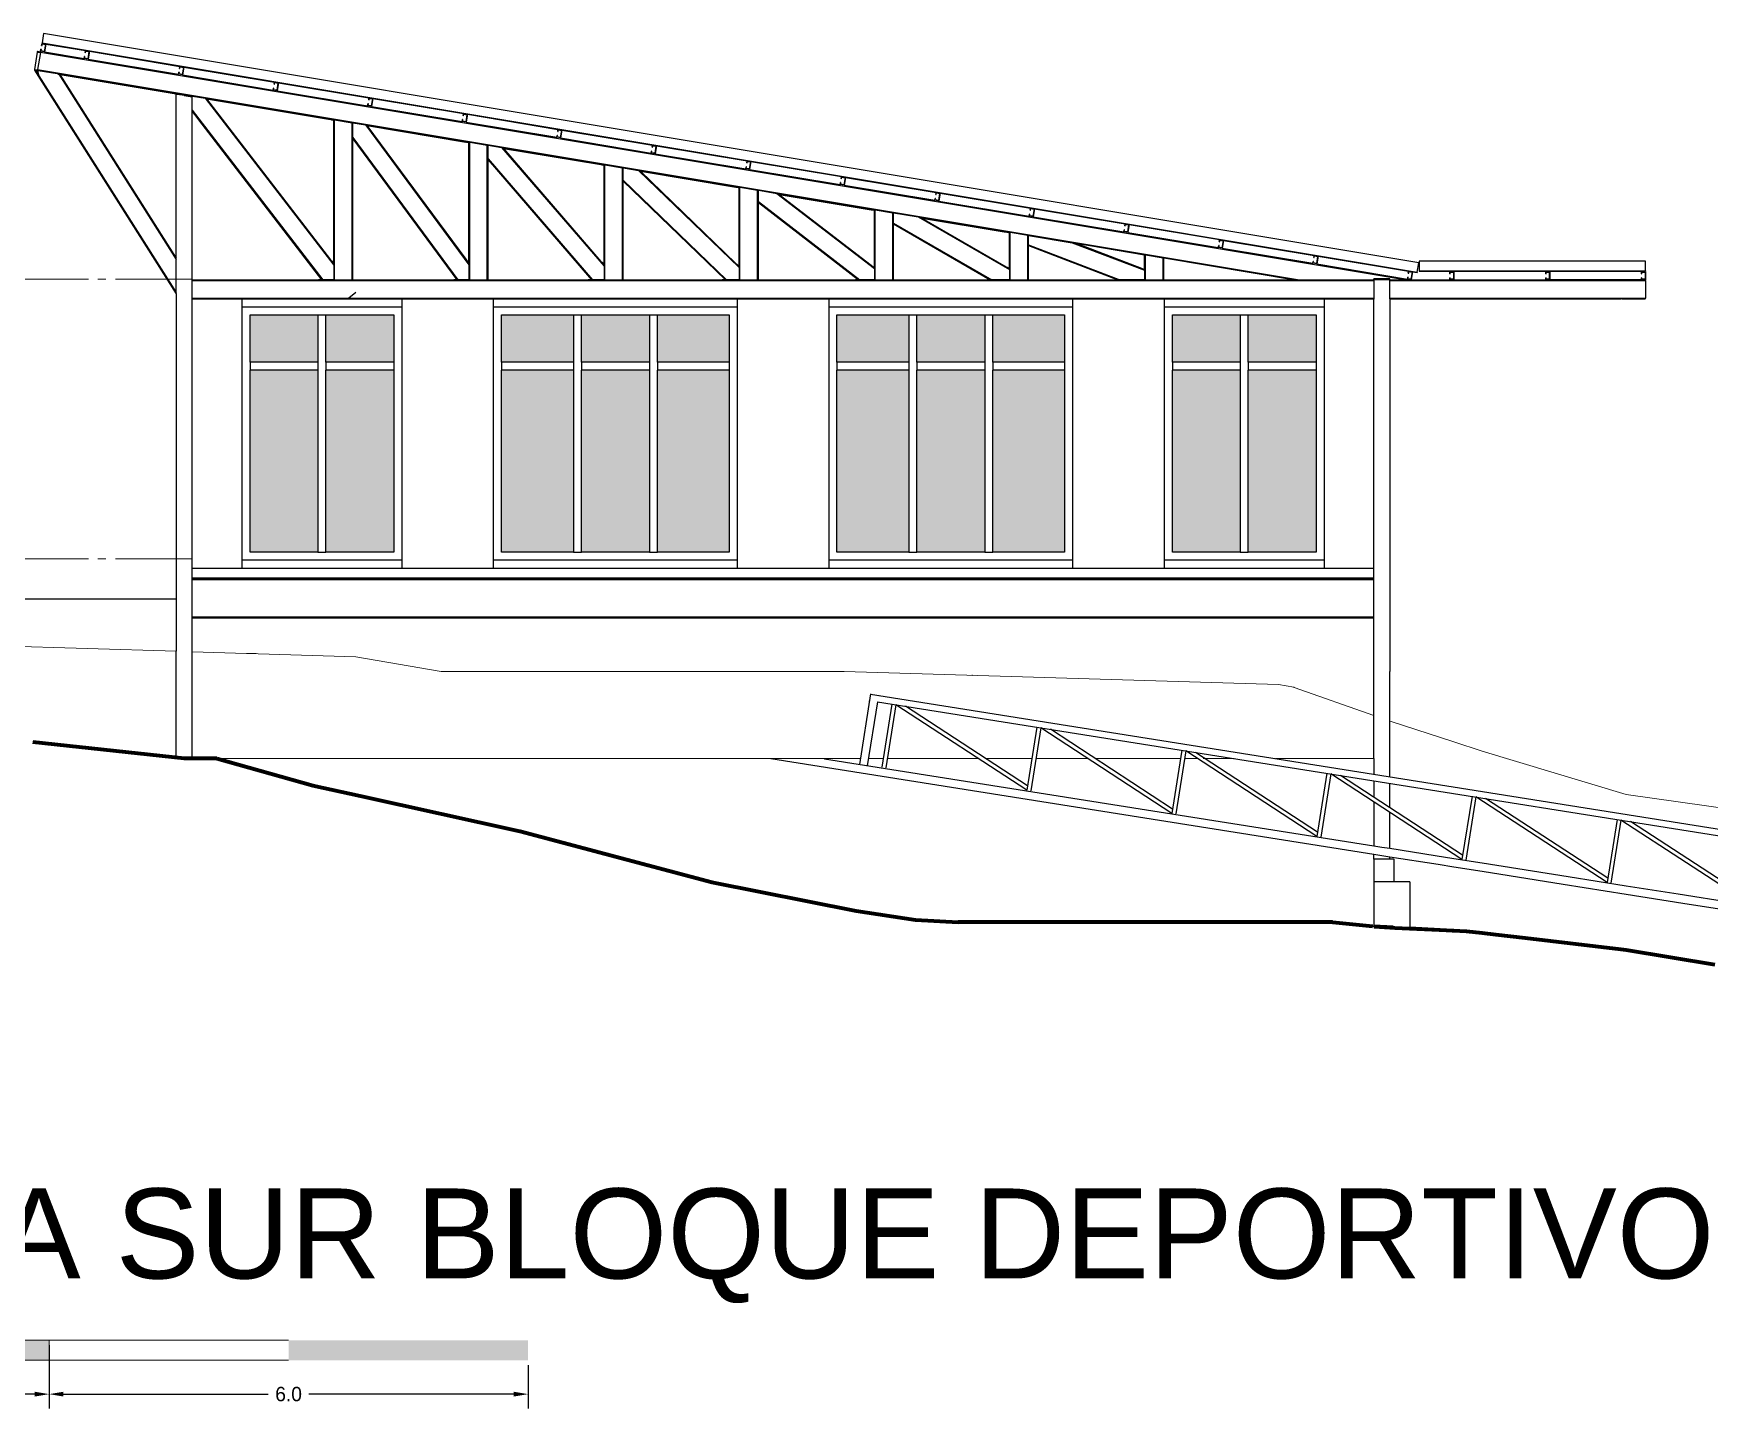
# Model space of a CAD drawing. Header units: metres. Extents: x -57 to 501, y 45 to 307.
# Drawn here: x -40.31 to -19.32, y 67.84 to 85.06 of the extents above; entities that cross this region are included whole.
import ezdxf

# ---------------------------------------------------------------- set-up
doc = ezdxf.new("R2010")
doc.units = ezdxf.units.M
doc.linetypes.add('ACAD_ISO04W100', pattern=[30, 24, -3, 0, -3])
doc.layers.add('Acotación', color=250, linetype='Continuous', lineweight=9)
doc.layers.add('Lámina', color=7, linetype='Continuous', lineweight=30)
doc.layers.add('atras', color=7, linetype='Continuous')
doc.styles.add('Anotativo', font='arial.ttf')
doc.dimstyles.get("Standard").update_dxf_attribs({"dimtxt": 0.18, "dimasz": 0.18, "dimexe": 0.18, "dimexo": 0.0625, "dimgap": 0.09, "dimtad": 0, "dimtih": 1, "dimtoh": 1, "dimdec": 1, "dimzin": 0, "dimdsep": 46, "dimtxsty": 'Standard', "dimcen": 0.09, "dimadec": 0, "dimazin": 0, "dimtfac": 1, "dimtdec": 1, "dimtofl": 0, "dimtmove": 0, "dimatfit": 3, "dimfxl": 1, "dimtolj": 1, "dimtzin": 0, "dimarcsym": 0})

# ---------------------------------------------------------------- blocks, each defined once
blk = doc.blocks.new('*D86')
at = {"layer": 'Acotación', "color": 0, "lineweight": -2, "transparency": 16777216}
for p, q in [((-43.111, 68.628), (-43.111, 67.836)), ((-40.111, 68.628), (-40.111, 67.836)), ((-42.931, 68.016), (-41.866, 68.016)), ((-40.291, 68.016), (-41.356, 68.016))]:
    blk.add_line(p, q, dxfattribs=at)
at = {"layer": 'Acotación', "color": 0, "transparency": 16777216}
for points in [[(-42.931, 68.046), (-42.931, 67.986), (-43.111, 68.016)], [(-40.291, 68.046), (-40.291, 67.986), (-40.111, 68.016)]]:
    blk.add_solid(points, dxfattribs=at)
at = {"layer": 'Defpoints', "color": 0, "transparency": 16777216}
for p in [(-43.111, 68.69), (-40.111, 68.69), (-40.111, 68.016)]:
    blk.add_point(p, dxfattribs=at)
at = {"layer": 'Acotación', "color": 0, "transparency": 16777216, "insert": (-41.611, 68.016), "char_height": 0.18, "attachment_point": 5}
blk.add_mtext('\\A1;3.0', dxfattribs=at)
blk = doc.blocks.new('*D87')
at = {"layer": 'Acotación', "color": 0, "lineweight": -2, "transparency": 16777216}
for p, q in [((-40.111, 68.378), (-40.111, 67.836)), ((-34.111, 68.378), (-34.111, 67.836)), ((-39.931, 68.016), (-37.366, 68.016)), ((-34.291, 68.016), (-36.856, 68.016))]:
    blk.add_line(p, q, dxfattribs=at)
at = {"layer": 'Acotación', "color": 0, "transparency": 16777216}
for points in [[(-39.931, 68.046), (-39.931, 67.986), (-40.111, 68.016)], [(-34.291, 68.046), (-34.291, 67.986), (-34.111, 68.016)]]:
    blk.add_solid(points, dxfattribs=at)
at = {"layer": 'Defpoints', "color": 0, "transparency": 16777216}
for p in [(-40.111, 68.44), (-34.111, 68.44), (-34.111, 68.016)]:
    blk.add_point(p, dxfattribs=at)
at = {"layer": 'Acotación', "color": 0, "transparency": 16777216, "insert": (-37.111, 68.016), "char_height": 0.18, "attachment_point": 5}
blk.add_mtext('\\A1;6.0', dxfattribs=at)

msp = doc.modelspace()

# ---------------------------------------------------------------- hatches: boundary and pattern name
at = {"true_color": 0x939598}
h = msp.add_hatch(color=252, dxfattribs=at)
h.dxf.hatch_style = 1
h.set_gradient(color1=(147, 149, 152), name='HEMISPHERICAL')
h.paths.add_polyline_path([(-36.743, 81.533), (-37.593, 81.533), (-37.593, 80.939), (-36.743, 80.939)])
h.paths.add_polyline_path([(-35.793, 81.533), (-36.643, 81.533), (-36.643, 80.939), (-35.793, 80.939)])
h.paths.add_polyline_path([(-36.743, 80.839), (-37.593, 80.839), (-37.593, 78.559), (-36.743, 78.559)])
h.paths.add_polyline_path([(-35.793, 80.839), (-36.643, 80.839), (-36.643, 78.559), (-35.793, 78.559)])
h.paths.add_polyline_path([(-33.543, 81.533), (-34.443, 81.533), (-34.443, 80.939), (-33.543, 80.939)])
h.paths.add_polyline_path([(-32.593, 81.533), (-33.443, 81.533), (-33.443, 80.939), (-32.593, 80.939)])
h.paths.add_polyline_path([(-31.593, 81.533), (-32.493, 81.533), (-32.493, 80.939), (-31.593, 80.939)])
h.paths.add_polyline_path([(-33.543, 80.839), (-34.443, 80.839), (-34.443, 78.559), (-33.543, 78.559)])
h.paths.add_polyline_path([(-32.593, 80.839), (-33.443, 80.839), (-33.443, 78.559), (-32.593, 78.559)])
h.paths.add_polyline_path([(-31.593, 80.839), (-32.493, 80.839), (-32.493, 78.559), (-31.593, 78.559)])
h.paths.add_polyline_path([(-29.343, 81.533), (-30.243, 81.533), (-30.243, 80.939), (-29.343, 80.939)])
h.paths.add_polyline_path([(-28.393, 81.533), (-29.243, 81.533), (-29.243, 80.939), (-28.393, 80.939)])
h.paths.add_polyline_path([(-27.393, 81.533), (-28.293, 81.533), (-28.293, 80.939), (-27.393, 80.939)])
h.paths.add_polyline_path([(-29.343, 80.839), (-30.243, 80.839), (-30.243, 78.559), (-29.343, 78.559)])
h.paths.add_polyline_path([(-28.393, 80.839), (-29.243, 80.839), (-29.243, 78.559), (-28.393, 78.559)])
h.paths.add_polyline_path([(-27.393, 80.839), (-28.293, 80.839), (-28.293, 78.559), (-27.393, 78.559)])
h.paths.add_polyline_path([(-25.193, 81.533), (-26.043, 81.533), (-26.043, 80.939), (-25.193, 80.939)])
h.paths.add_polyline_path([(-24.243, 81.533), (-25.093, 81.533), (-25.093, 80.939), (-24.243, 80.939)])
h.paths.add_polyline_path([(-24.243, 80.839), (-25.093, 80.839), (-25.093, 78.559), (-24.243, 78.559)])
h.paths.add_polyline_path([(-25.193, 80.839), (-26.043, 80.839), (-26.043, 78.559), (-25.193, 78.559)])
at = {"layer": 'Acotación'}
h = msp.add_hatch(color=256, dxfattribs=at)
h.dxf.hatch_style = 1
h.paths.add_polyline_path([(-40.111, 68.69), (-43.111, 68.69), (-43.111, 68.44), (-40.111, 68.44)])
h.paths.add_polyline_path([(-34.111, 68.69), (-37.111, 68.69), (-37.111, 68.44), (-34.111, 68.44)])

# ---------------------------------------------------------------- linework, layer by layer
at = {"color": 251, "true_color": 0x636466}
for p, q in [((-40.179, 85.057), (-40.199, 84.938)), ((-40.179, 85.057), (-40.199, 84.938)), ((-40.179, 85.057), (-40.199, 84.938)), ((-40.179, 85.057), (-40.199, 84.938)), ((-22.957, 82.186), (-40.179, 85.057)), ((-40.258, 84.824), (-40.294, 84.607)), ((-40.256, 84.834), (-40.258, 84.824)), ((-40.258, 84.824), (-40.219, 84.818)), ((-40.256, 84.834), (-40.217, 84.827)), ((-40.219, 84.818), (-40.254, 84.607)), ((-40.218, 84.824), (-40.219, 84.818)), ((-40.217, 84.827), (-40.218, 84.824)), ((-40.218, 84.824), (-23.111, 81.973)), ((-40.216, 84.834), (-40.217, 84.827)), ((-40.216, 84.834), (-40.212, 84.859)), ((-40.167, 84.826), (-40.216, 84.834)), ((-40.207, 84.858), (-40.212, 84.859)), ((-40.21, 84.838), (-40.207, 84.858)), ((-40.171, 84.831), (-40.21, 84.838)), ((-40.204, 84.908), (-40.199, 84.933)), ((-40.204, 84.908), (-40.199, 84.907)), ((-40.199, 84.938), (-40.199, 84.933)), ((-40.199, 84.938), (-22.977, 82.068)), ((-40.199, 84.933), (-40.15, 84.924)), ((-40.199, 84.907), (-40.195, 84.927)), ((-40.195, 84.927), (-40.156, 84.92)), ((-40.156, 84.92), (-40.171, 84.831)), ((-40.15, 84.924), (-40.167, 84.826)), ((-40.167, 84.826), (-39.672, 84.743)), ((-40.15, 84.924), (-39.655, 84.842)), ((-39.659, 84.817), (-39.655, 84.842)), ((-39.659, 84.817), (-39.654, 84.816)), ((-39.655, 84.842), (-39.606, 84.834)), ((-39.654, 84.816), (-39.651, 84.836)), ((-39.651, 84.836), (-39.612, 84.83)), ((-39.612, 84.83), (-39.626, 84.741)), ((-39.606, 84.834), (-39.622, 84.735)), ((-39.606, 84.834), (-38.472, 84.645)), ((-40.294, 84.607), (-40.295, 84.597)), ((-40.295, 84.597), (-40.254, 84.59)), ((-40.295, 84.597), (-40.232, 84.497)), ((-40.282, 84.595), (-40.295, 84.597)), ((-40.295, 84.597), (-40.295, 84.597)), ((-40.295, 84.597), (-40.295, 84.597)), ((-40.295, 84.597), (-40.295, 84.597)), ((-40.295, 84.597), (-40.295, 84.597)), ((-40.295, 84.597), (-40.295, 84.597)), ((-40.295, 84.597), (-40.295, 84.597)), ((-40.294, 84.607), (-40.255, 84.6)), ((-40.254, 84.59), (-40.282, 84.595)), ((-40.282, 84.595), (-40.239, 84.526)), ((-40.254, 84.607), (-40.255, 84.6)), ((-40.255, 84.6), (-40.255, 84.597)), ((-40.255, 84.597), (-40.245, 84.595)), ((-40.255, 84.597), (-40.254, 84.59)), ((-40.254, 84.607), (-24.451, 81.973)), ((-40.254, 84.59), (-40.254, 84.59)), ((-40.254, 84.59), (-40.239, 84.526)), ((-40.245, 84.595), (-40.009, 84.556)), ((-39.672, 84.743), (-39.668, 84.768)), ((-39.622, 84.735), (-39.672, 84.743)), ((-39.663, 84.767), (-39.668, 84.768)), ((-39.666, 84.747), (-39.663, 84.767)), ((-39.626, 84.741), (-39.666, 84.747)), ((-39.622, 84.735), (-38.488, 84.546)), ((-38.476, 84.62), (-38.472, 84.645)), ((-38.476, 84.62), (-38.471, 84.619)), ((-38.472, 84.645), (-38.422, 84.636)), ((-38.471, 84.619), (-38.467, 84.639)), ((-38.467, 84.639), (-38.428, 84.632)), ((-38.428, 84.632), (-38.443, 84.543)), ((-38.422, 84.636), (-38.439, 84.538)), ((-38.422, 84.636), (-37.288, 84.447)), ((-40.239, 84.526), (-38.518, 81.814)), ((-40.239, 84.526), (-40.232, 84.497)), ((-40.232, 84.497), (-38.518, 81.796)), ((-40.009, 84.556), (-39.999, 84.554)), ((-39.999, 84.554), (-38.516, 84.307)), ((-39.999, 84.554), (-39.997, 84.548)), ((-39.997, 84.548), (-38.517, 84.301)), ((-39.997, 84.548), (-39.997, 84.547)), ((-39.99, 84.546), (-39.997, 84.547)), ((-39.977, 84.544), (-39.99, 84.546)), ((-39.99, 84.546), (-38.518, 82.226)), ((-39.977, 84.544), (-38.518, 82.244)), ((-38.488, 84.546), (-38.484, 84.571)), ((-38.439, 84.538), (-38.488, 84.546)), ((-38.479, 84.57), (-38.484, 84.571)), ((-38.482, 84.55), (-38.479, 84.57)), ((-38.443, 84.543), (-38.482, 84.55)), ((-38.439, 84.538), (-37.304, 84.349)), ((-37.292, 84.423), (-37.288, 84.447)), ((-37.292, 84.423), (-37.287, 84.422)), ((-37.288, 84.447), (-37.239, 84.439)), ((-37.287, 84.422), (-37.284, 84.442)), ((-37.284, 84.442), (-37.244, 84.435)), ((-37.244, 84.435), (-37.259, 84.346)), ((-37.239, 84.439), (-37.255, 84.34)), ((-37.239, 84.439), (-36.104, 84.25)), ((-38.518, 84.297), (-38.517, 84.301)), ((-38.518, 84.297), (-38.518, 84.297)), ((-38.518, 82.244), (-38.518, 84.297)), ((-38.518, 84.297), (-38.478, 84.291)), ((-38.517, 84.301), (-38.516, 84.307)), ((-38.316, 84.274), (-38.516, 84.307)), ((-38.468, 84.289), (-38.478, 84.291)), ((-38.478, 84.291), (-38.478, 84.291)), ((-38.418, 84.281), (-38.468, 84.289)), ((-38.418, 84.281), (-38.318, 84.264)), ((-38.318, 84.264), (-38.316, 84.274)), ((-38.318, 84.095), (-38.318, 84.264)), ((-38.316, 84.274), (-38.157, 84.247)), ((-38.157, 84.247), (-36.545, 82.154)), ((-38.157, 84.247), (-38.142, 84.245)), ((-38.142, 84.245), (-36.545, 83.979)), ((-38.142, 84.245), (-38.137, 84.237)), ((-38.137, 84.237), (-36.585, 83.979)), ((-38.137, 84.237), (-36.585, 82.222)), ((-37.304, 84.349), (-37.3, 84.373)), ((-37.255, 84.34), (-37.304, 84.349)), ((-37.295, 84.373), (-37.3, 84.373)), ((-37.299, 84.353), (-37.295, 84.373)), ((-37.259, 84.346), (-37.299, 84.353)), ((-37.255, 84.34), (-36.121, 84.151)), ((-36.121, 84.151), (-36.117, 84.176)), ((-36.112, 84.175), (-36.117, 84.176)), ((-36.115, 84.155), (-36.112, 84.175)), ((-36.108, 84.225), (-36.104, 84.25)), ((-36.108, 84.225), (-36.103, 84.225)), ((-36.104, 84.25), (-36.055, 84.242)), ((-36.103, 84.225), (-36.1, 84.244)), ((-36.1, 84.244), (-36.061, 84.238)), ((-36.061, 84.238), (-36.075, 84.149)), ((-36.055, 84.242), (-36.071, 84.143)), ((-36.055, 84.242), (-34.921, 84.053)), ((-38.318, 84.079), (-38.318, 84.095)), ((-38.318, 84.095), (-36.684, 81.973)), ((-38.318, 81.973), (-38.318, 84.079)), ((-38.318, 84.079), (-38.248, 83.988)), ((-38.248, 83.988), (-38.238, 83.975)), ((-38.238, 83.975), (-36.697, 81.973)), ((-36.575, 83.977), (-36.585, 83.979)), ((-36.575, 83.977), (-36.545, 83.972)), ((-36.535, 83.977), (-36.545, 83.979)), ((-36.545, 83.972), (-36.545, 83.979)), ((-36.545, 82.17), (-36.545, 83.972)), ((-36.535, 81.973), (-36.535, 83.977)), ((-36.535, 83.977), (-36.315, 83.94)), ((-36.071, 84.143), (-36.121, 84.151)), ((-36.075, 84.149), (-36.115, 84.155)), ((-36.071, 84.143), (-34.937, 83.954)), ((-34.937, 83.954), (-34.933, 83.979)), ((-34.928, 83.978), (-34.933, 83.979)), ((-34.931, 83.958), (-34.928, 83.978)), ((-34.892, 83.952), (-34.931, 83.958)), ((-34.925, 84.028), (-34.921, 84.053)), ((-34.925, 84.028), (-34.92, 84.027)), ((-34.921, 84.053), (-34.871, 84.045)), ((-34.92, 84.027), (-34.916, 84.047)), ((-34.916, 84.047), (-34.877, 84.04)), ((-34.877, 84.04), (-34.892, 83.952)), ((-34.871, 84.045), (-34.888, 83.946)), ((-34.871, 84.045), (-33.737, 83.855)), ((-36.315, 81.973), (-36.315, 83.94)), ((-36.305, 83.939), (-36.315, 83.94)), ((-36.305, 83.753), (-36.313, 83.748)), ((-36.313, 83.748), (-36.305, 83.737)), ((-36.305, 83.753), (-36.305, 83.939)), ((-36.305, 83.939), (-36.149, 83.913)), ((-36.305, 83.753), (-34.99, 81.973)), ((-36.305, 83.737), (-36.305, 83.753)), ((-36.149, 83.913), (-34.853, 82.159)), ((-36.149, 83.913), (-36.135, 83.91)), ((-36.135, 83.91), (-34.853, 83.697)), ((-36.135, 83.91), (-36.129, 83.903)), ((-36.129, 83.903), (-34.893, 83.697)), ((-36.129, 83.903), (-34.893, 82.229)), ((-34.888, 83.946), (-34.937, 83.954)), ((-34.888, 83.946), (-33.753, 83.757)), ((-33.753, 83.757), (-33.749, 83.781)), ((-33.704, 83.749), (-33.753, 83.757)), ((-33.744, 83.781), (-33.749, 83.781)), ((-33.748, 83.761), (-33.744, 83.781)), ((-33.708, 83.754), (-33.748, 83.761)), ((-33.741, 83.831), (-33.737, 83.855)), ((-33.741, 83.831), (-33.736, 83.83)), ((-33.737, 83.855), (-33.688, 83.847)), ((-33.736, 83.83), (-33.733, 83.85)), ((-33.733, 83.85), (-33.693, 83.843)), ((-33.693, 83.843), (-33.708, 83.754)), ((-33.688, 83.847), (-33.704, 83.749)), ((-33.704, 83.749), (-32.57, 83.56)), ((-33.688, 83.847), (-32.553, 83.658)), ((-36.305, 83.737), (-35.002, 81.973)), ((-36.305, 83.699), (-36.305, 83.737)), ((-36.305, 83.683), (-36.305, 83.699)), ((-36.305, 81.973), (-36.305, 83.683)), ((-34.883, 83.695), (-34.893, 83.697)), ((-34.883, 83.695), (-34.853, 83.69)), ((-34.843, 83.695), (-34.853, 83.697)), ((-34.853, 83.69), (-34.853, 83.697)), ((-34.853, 82.175), (-34.853, 83.69)), ((-34.843, 81.973), (-34.843, 83.695)), ((-34.843, 83.695), (-34.622, 83.658)), ((-34.622, 81.973), (-34.622, 83.658)), ((-34.613, 83.657), (-34.622, 83.658)), ((-34.613, 83.488), (-34.613, 83.657)), ((-34.613, 83.657), (-34.443, 83.628)), ((-34.443, 83.628), (-33.16, 82.142)), ((-34.443, 83.628), (-34.428, 83.626)), ((-34.428, 83.626), (-33.16, 83.415)), ((-34.428, 83.626), (-34.421, 83.618)), ((-34.421, 83.618), (-33.2, 83.415)), ((-34.421, 83.618), (-33.2, 82.203)), ((-32.57, 83.56), (-32.565, 83.584)), ((-32.52, 83.551), (-32.57, 83.56)), ((-32.561, 83.583), (-32.565, 83.584)), ((-32.564, 83.564), (-32.561, 83.583)), ((-32.524, 83.557), (-32.564, 83.564)), ((-32.557, 83.634), (-32.553, 83.658)), ((-32.557, 83.634), (-32.552, 83.633)), ((-32.553, 83.658), (-32.504, 83.65)), ((-32.552, 83.633), (-32.549, 83.652)), ((-32.549, 83.652), (-32.51, 83.646)), ((-32.51, 83.646), (-32.524, 83.557)), ((-32.504, 83.65), (-32.52, 83.551)), ((-32.52, 83.551), (-31.386, 83.362)), ((-32.504, 83.65), (-31.369, 83.461)), ((-34.613, 83.473), (-34.613, 83.488)), ((-34.613, 83.488), (-33.306, 81.973)), ((-34.613, 83.473), (-33.319, 81.973)), ((-34.613, 83.442), (-34.613, 83.473)), ((-34.613, 83.427), (-34.613, 83.442)), ((-34.613, 81.973), (-34.613, 83.427)), ((-33.2, 83.415), (-33.19, 83.413)), ((-33.19, 83.413), (-33.16, 83.408)), ((-33.16, 83.415), (-33.15, 83.413)), ((-33.16, 83.408), (-33.16, 83.415)), ((-33.16, 82.157), (-33.16, 83.408)), ((-33.15, 81.973), (-33.15, 83.413)), ((-33.15, 83.413), (-32.93, 83.376)), ((-32.93, 81.973), (-32.93, 83.376)), ((-32.93, 83.376), (-32.92, 83.375)), ((-32.92, 83.222), (-32.92, 83.375)), ((-32.92, 83.375), (-32.728, 83.343)), ((-32.728, 83.343), (-31.468, 82.126)), ((-32.728, 83.343), (-32.711, 83.34)), ((-32.711, 83.34), (-31.468, 83.133)), ((-32.711, 83.34), (-32.703, 83.332)), ((-32.703, 83.332), (-31.508, 83.133)), ((-32.703, 83.332), (-31.508, 82.178)), ((-31.386, 83.362), (-31.382, 83.387)), ((-31.337, 83.354), (-31.386, 83.362)), ((-31.377, 83.386), (-31.382, 83.387)), ((-31.38, 83.366), (-31.377, 83.386)), ((-31.341, 83.36), (-31.38, 83.366)), ((-31.374, 83.436), (-31.369, 83.461)), ((-31.374, 83.436), (-31.369, 83.435)), ((-31.369, 83.461), (-31.32, 83.453)), ((-31.369, 83.435), (-31.365, 83.455)), ((-31.365, 83.455), (-31.326, 83.449)), ((-31.326, 83.449), (-31.341, 83.36)), ((-31.32, 83.453), (-31.337, 83.354)), ((-31.337, 83.354), (-30.202, 83.165)), ((-31.32, 83.453), (-30.186, 83.264)), ((-32.92, 83.208), (-32.92, 83.222)), ((-32.92, 83.222), (-31.626, 81.973)), ((-32.92, 83.208), (-31.64, 81.973)), ((-32.92, 83.183), (-32.92, 83.208)), ((-32.92, 83.169), (-32.92, 83.183)), ((-32.92, 81.973), (-32.92, 83.169)), ((-31.508, 83.133), (-31.498, 83.131)), ((-31.498, 83.131), (-31.468, 83.126)), ((-31.468, 83.133), (-31.458, 83.131)), ((-31.468, 83.126), (-31.468, 83.133)), ((-31.468, 82.14), (-31.468, 83.126)), ((-31.458, 81.973), (-31.458, 83.131)), ((-31.458, 83.131), (-31.237, 83.094)), ((-30.202, 83.165), (-30.198, 83.19)), ((-30.153, 83.157), (-30.202, 83.165)), ((-30.193, 83.189), (-30.198, 83.19)), ((-30.197, 83.169), (-30.193, 83.189)), ((-30.157, 83.163), (-30.197, 83.169)), ((-30.19, 83.239), (-30.186, 83.264)), ((-30.19, 83.239), (-30.185, 83.238)), ((-30.186, 83.264), (-30.137, 83.255)), ((-30.185, 83.238), (-30.182, 83.258)), ((-30.182, 83.258), (-30.142, 83.251)), ((-30.142, 83.251), (-30.157, 83.163)), ((-30.137, 83.255), (-30.153, 83.157)), ((-30.153, 83.157), (-29.019, 82.968)), ((-30.137, 83.255), (-29.002, 83.066)), ((-31.237, 81.973), (-31.237, 83.094)), ((-31.237, 83.094), (-31.228, 83.093)), ((-31.228, 82.953), (-31.228, 83.093)), ((-31.228, 83.093), (-30.997, 83.054)), ((-31.228, 82.941), (-31.228, 82.953)), ((-31.228, 82.953), (-29.956, 81.973)), ((-31.228, 82.941), (-29.972, 81.973)), ((-31.228, 82.923), (-31.228, 82.941)), ((-31.228, 82.91), (-31.228, 82.923)), ((-31.228, 81.973), (-31.228, 82.91)), ((-30.997, 83.054), (-29.775, 82.112)), ((-30.997, 83.054), (-30.977, 83.051)), ((-30.977, 83.051), (-29.775, 82.85)), ((-30.977, 83.051), (-30.966, 83.042)), ((-30.966, 83.042), (-29.815, 82.85)), ((-30.966, 83.042), (-29.815, 82.155)), ((-29.019, 82.968), (-29.014, 82.992)), ((-28.969, 82.959), (-29.019, 82.968)), ((-29.01, 82.992), (-29.014, 82.992)), ((-29.013, 82.972), (-29.01, 82.992)), ((-28.973, 82.965), (-29.013, 82.972)), ((-29.006, 83.042), (-29.002, 83.066)), ((-29.006, 83.042), (-29.001, 83.041)), ((-29.002, 83.066), (-28.953, 83.058)), ((-29.001, 83.041), (-28.998, 83.061)), ((-28.998, 83.061), (-28.959, 83.054)), ((-28.959, 83.054), (-28.973, 82.965)), ((-28.953, 83.058), (-28.969, 82.959)), ((-28.969, 82.959), (-27.835, 82.77)), ((-28.953, 83.058), (-27.818, 82.869)), ((-29.815, 82.85), (-29.805, 82.849)), ((-29.805, 82.849), (-29.775, 82.844)), ((-29.775, 82.85), (-29.765, 82.849)), ((-29.775, 82.844), (-29.775, 82.85)), ((-29.775, 82.125), (-29.775, 82.844)), ((-29.765, 81.973), (-29.765, 82.849)), ((-29.765, 82.849), (-29.545, 82.812)), ((-29.545, 81.973), (-29.545, 82.812)), ((-29.545, 82.812), (-29.535, 82.81)), ((-29.535, 82.683), (-29.535, 82.81)), ((-29.535, 82.81), (-29.225, 82.759)), ((-29.225, 82.759), (-28.083, 82.1)), ((-29.225, 82.759), (-29.197, 82.754)), ((-29.197, 82.754), (-28.083, 82.568)), ((-29.197, 82.754), (-29.181, 82.745)), ((-29.181, 82.745), (-28.123, 82.568)), ((-29.181, 82.745), (-28.123, 82.135)), ((-27.835, 82.77), (-27.831, 82.795)), ((-27.786, 82.762), (-27.835, 82.77)), ((-27.826, 82.794), (-27.831, 82.795)), ((-27.829, 82.775), (-27.826, 82.794)), ((-27.79, 82.768), (-27.829, 82.775)), ((-27.823, 82.844), (-27.818, 82.869)), ((-27.823, 82.844), (-27.818, 82.844)), ((-27.818, 82.869), (-27.769, 82.861)), ((-27.818, 82.844), (-27.814, 82.863)), ((-27.814, 82.863), (-27.775, 82.857)), ((-27.775, 82.857), (-27.79, 82.768)), ((-27.769, 82.861), (-27.786, 82.762)), ((-27.786, 82.762), (-26.651, 82.573)), ((-27.769, 82.861), (-26.635, 82.672)), ((-29.535, 82.672), (-29.535, 82.683)), ((-29.535, 82.683), (-28.303, 81.973)), ((-29.535, 82.672), (-28.323, 81.973)), ((-29.535, 82.66), (-29.535, 82.672)), ((-29.535, 82.649), (-29.535, 82.66)), ((-29.535, 81.973), (-29.535, 82.649)), ((-28.113, 82.567), (-28.123, 82.568)), ((-28.113, 82.567), (-28.083, 82.562)), ((-28.073, 82.567), (-28.083, 82.568)), ((-28.083, 82.562), (-28.083, 82.568)), ((-28.083, 82.112), (-28.083, 82.562)), ((-28.073, 81.973), (-28.073, 82.567)), ((-28.073, 82.567), (-27.852, 82.53)), ((-27.852, 81.973), (-27.852, 82.53)), ((-27.852, 82.53), (-27.843, 82.528)), ((-27.843, 82.41), (-27.843, 82.528)), ((-27.843, 82.528), (-27.296, 82.437)), ((-26.651, 82.573), (-26.647, 82.598)), ((-26.602, 82.565), (-26.651, 82.573)), ((-26.642, 82.597), (-26.647, 82.598)), ((-26.645, 82.577), (-26.642, 82.597)), ((-26.606, 82.571), (-26.645, 82.577)), ((-26.639, 82.647), (-26.635, 82.672)), ((-26.639, 82.647), (-26.634, 82.646)), ((-26.635, 82.672), (-26.585, 82.664)), ((-26.634, 82.646), (-26.631, 82.666)), ((-26.631, 82.666), (-26.591, 82.659)), ((-26.591, 82.659), (-26.606, 82.571)), ((-26.585, 82.664), (-26.602, 82.565)), ((-26.602, 82.565), (-25.468, 82.376)), ((-26.585, 82.664), (-25.451, 82.475)), ((-27.843, 82.4), (-27.843, 82.41)), ((-27.843, 82.41), (-26.699, 81.973)), ((-27.843, 82.4), (-26.726, 81.973)), ((-27.843, 82.395), (-27.843, 82.4)), ((-27.843, 82.385), (-27.843, 82.395)), ((-27.843, 81.973), (-27.843, 82.385)), ((-27.296, 82.437), (-27.247, 82.429)), ((-27.296, 82.437), (-26.39, 82.091)), ((-27.247, 82.429), (-26.39, 82.286)), ((-27.247, 82.429), (-27.216, 82.417)), ((-27.216, 82.417), (-26.43, 82.117)), ((-26.39, 82.286), (-26.38, 82.285)), ((-26.39, 82.28), (-26.39, 82.286)), ((-26.39, 82.102), (-26.39, 82.28)), ((-26.38, 81.973), (-26.38, 82.285)), ((-26.38, 82.285), (-26.16, 82.248)), ((-25.468, 82.376), (-25.463, 82.401)), ((-25.418, 82.368), (-25.468, 82.376)), ((-25.459, 82.4), (-25.463, 82.401)), ((-25.462, 82.38), (-25.459, 82.4)), ((-25.422, 82.373), (-25.462, 82.38)), ((-25.455, 82.45), (-25.451, 82.475)), ((-25.455, 82.45), (-25.45, 82.449)), ((-25.451, 82.475), (-25.402, 82.466)), ((-25.45, 82.449), (-25.447, 82.469)), ((-25.447, 82.469), (-25.408, 82.462)), ((-25.408, 82.462), (-25.422, 82.373)), ((-25.402, 82.466), (-25.418, 82.368)), ((-25.418, 82.368), (-24.284, 82.179)), ((-25.402, 82.466), (-24.267, 82.277)), ((-24.272, 82.253), (-24.267, 82.277)), ((-24.267, 82.277), (-24.218, 82.269)), ((-38.518, 82.226), (-38.518, 82.244)), ((-38.518, 81.814), (-38.518, 82.226)), ((-36.585, 82.222), (-36.575, 82.209)), ((-36.575, 82.209), (-36.545, 82.17)), ((-36.545, 82.17), (-36.545, 82.154)), ((-36.545, 82.154), (-36.545, 81.973)), ((-34.893, 82.229), (-34.883, 82.216)), ((-34.883, 82.216), (-34.853, 82.175)), ((-34.853, 82.175), (-34.853, 82.159)), ((-34.853, 82.159), (-34.853, 81.973)), ((-33.2, 82.203), (-33.19, 82.192)), ((-33.19, 82.192), (-33.16, 82.157)), ((-33.16, 82.157), (-33.16, 82.142)), ((-33.16, 82.142), (-33.16, 81.973)), ((-31.508, 82.178), (-31.498, 82.169)), ((-31.498, 82.169), (-31.468, 82.14)), ((-31.468, 82.14), (-31.468, 82.126)), ((-31.468, 82.126), (-31.468, 81.973)), ((-29.815, 82.155), (-29.805, 82.148)), ((-29.805, 82.148), (-29.775, 82.125)), ((-29.775, 82.125), (-29.775, 82.112)), ((-29.775, 82.112), (-29.775, 81.973)), ((-28.123, 82.135), (-28.113, 82.129)), ((-28.113, 82.129), (-28.083, 82.112)), ((-28.083, 82.112), (-28.083, 82.1)), ((-28.083, 82.1), (-28.083, 81.973)), ((-26.43, 82.117), (-26.42, 82.113)), ((-26.42, 82.113), (-26.39, 82.102)), ((-26.39, 82.102), (-26.39, 82.091)), ((-26.39, 82.091), (-26.39, 81.973)), ((-26.16, 81.973), (-26.16, 82.248)), ((-26.16, 82.248), (-26.15, 82.246)), ((-26.15, 82.246), (-24.511, 81.973)), ((-26.15, 82.24), (-26.15, 82.246)), ((-26.15, 81.973), (-26.15, 82.24)), ((-24.284, 82.179), (-24.28, 82.203)), ((-24.235, 82.17), (-24.284, 82.179)), ((-24.275, 82.202), (-24.28, 82.203)), ((-24.278, 82.183), (-24.275, 82.202)), ((-24.239, 82.176), (-24.278, 82.183)), ((-24.272, 82.253), (-24.267, 82.252)), ((-24.267, 82.252), (-24.263, 82.271)), ((-24.263, 82.271), (-24.224, 82.265)), ((-24.224, 82.265), (-24.239, 82.176)), ((-24.218, 82.269), (-24.235, 82.17)), ((-24.235, 82.17), (-23.1, 81.981)), ((-24.218, 82.269), (-23.084, 82.08)), ((-23.088, 82.055), (-23.084, 82.08)), ((-23.084, 82.08), (-23.034, 82.072)), ((-23.083, 82.054), (-23.08, 82.074)), ((-23.08, 82.074), (-23.04, 82.068)), ((-23.04, 82.068), (-23.055, 81.979)), ((-23.034, 82.072), (-23.051, 81.973)), ((-23.034, 82.072), (-22.978, 82.062)), ((-22.977, 82.068), (-22.978, 82.062)), ((-22.977, 82.068), (-22.957, 82.186)), ((-20.118, 82.206), (-22.954, 82.206)), ((-22.954, 82.206), (-22.954, 82.086)), ((-22.954, 82.206), (-22.954, 82.086)), ((-22.954, 82.206), (-22.954, 82.086)), ((-22.954, 82.206), (-22.954, 82.086)), ((-22.954, 82.086), (-22.954, 82.08)), ((-22.954, 82.086), (-20.118, 82.086)), ((-22.954, 82.08), (-20.118, 82.08)), ((-22.568, 82.048), (-22.568, 82.073)), ((-22.568, 82.073), (-22.518, 82.073)), ((-22.563, 82.048), (-22.563, 82.068)), ((-22.563, 82.068), (-22.523, 82.068)), ((-22.523, 82.068), (-22.523, 81.978)), ((-22.518, 82.073), (-22.518, 81.973)), ((-21.368, 82.048), (-21.368, 82.073)), ((-21.368, 82.073), (-21.318, 82.073)), ((-21.363, 82.048), (-21.363, 82.068)), ((-21.363, 82.068), (-21.323, 82.068)), ((-21.323, 82.068), (-21.323, 81.978)), ((-21.318, 82.073), (-21.318, 81.973)), ((-20.168, 82.048), (-20.168, 82.073)), ((-20.168, 82.073), (-20.118, 82.073)), ((-20.163, 82.048), (-20.163, 82.068)), ((-20.163, 82.068), (-20.123, 82.068)), ((-20.123, 82.068), (-20.123, 81.978)), ((-20.118, 82.086), (-20.118, 82.206)), ((-20.118, 82.086), (-20.118, 82.08)), ((-20.118, 82.073), (-20.118, 81.973)), ((-38.318, 81.973), (-38.248, 81.973)), ((-38.318, 81.963), (-38.318, 81.973)), ((-38.318, 81.963), (-23.518, 81.963)), ((-38.318, 81.743), (-38.318, 81.963)), ((-38.248, 81.973), (-38.238, 81.973)), ((-38.238, 81.973), (-36.737, 81.973)), ((-36.724, 81.973), (-36.737, 81.973)), ((-36.697, 81.973), (-36.724, 81.973)), ((-36.684, 81.973), (-36.697, 81.973)), ((-36.545, 81.973), (-36.684, 81.973)), ((-36.545, 81.973), (-36.535, 81.973)), ((-36.535, 81.973), (-36.315, 81.973)), ((-36.315, 81.973), (-36.305, 81.973)), ((-36.305, 81.973), (-35.042, 81.973)), ((-35.03, 81.973), (-35.042, 81.973)), ((-35.002, 81.973), (-35.03, 81.973)), ((-34.99, 81.973), (-35.002, 81.973)), ((-34.853, 81.973), (-34.99, 81.973)), ((-34.853, 81.973), (-34.843, 81.973)), ((-34.843, 81.973), (-34.622, 81.973)), ((-34.622, 81.973), (-34.613, 81.973)), ((-34.613, 81.973), (-33.359, 81.973)), ((-33.346, 81.973), (-33.359, 81.973)), ((-33.319, 81.973), (-33.346, 81.973)), ((-33.306, 81.973), (-33.319, 81.973)), ((-33.16, 81.973), (-33.306, 81.973)), ((-33.16, 81.973), (-33.15, 81.973)), ((-33.15, 81.973), (-32.93, 81.973)), ((-32.93, 81.973), (-32.92, 81.973)), ((-32.92, 81.973), (-31.68, 81.973)), ((-31.666, 81.973), (-31.68, 81.973)), ((-31.64, 81.973), (-31.666, 81.973)), ((-31.626, 81.973), (-31.64, 81.973)), ((-31.468, 81.973), (-31.626, 81.973)), ((-31.468, 81.973), (-31.458, 81.973)), ((-31.458, 81.973), (-31.237, 81.973)), ((-31.237, 81.973), (-31.228, 81.973)), ((-31.228, 81.973), (-30.012, 81.973)), ((-29.996, 81.973), (-30.012, 81.973)), ((-29.972, 81.973), (-29.996, 81.973)), ((-29.956, 81.973), (-29.972, 81.973)), ((-29.775, 81.973), (-29.956, 81.973)), ((-29.775, 81.973), (-29.765, 81.973)), ((-29.765, 81.973), (-29.545, 81.973)), ((-29.545, 81.973), (-29.535, 81.973)), ((-29.535, 81.973), (-28.363, 81.973)), ((-28.343, 81.973), (-28.363, 81.973)), ((-28.323, 81.973), (-28.343, 81.973)), ((-28.303, 81.973), (-28.323, 81.973)), ((-28.083, 81.973), (-28.303, 81.973)), ((-28.083, 81.973), (-28.073, 81.973)), ((-28.073, 81.973), (-27.852, 81.973)), ((-27.852, 81.973), (-27.843, 81.973)), ((-27.843, 81.973), (-26.766, 81.973)), ((-26.739, 81.973), (-26.766, 81.973)), ((-26.726, 81.973), (-26.739, 81.973)), ((-26.699, 81.973), (-26.726, 81.973)), ((-26.39, 81.973), (-26.699, 81.973)), ((-26.39, 81.973), (-26.38, 81.973)), ((-26.38, 81.973), (-26.16, 81.973)), ((-26.16, 81.973), (-26.15, 81.973)), ((-26.15, 81.973), (-24.551, 81.973)), ((-24.551, 81.973), (-24.511, 81.973)), ((-24.511, 81.973), (-24.451, 81.973)), ((-24.451, 81.973), (-23.518, 81.973)), ((-23.318, 81.983), (-23.518, 81.983)), ((-23.518, 81.973), (-23.518, 81.983)), ((-23.518, 81.973), (-23.518, 81.963)), ((-23.418, 81.973), (-23.518, 81.973)), ((-23.518, 81.963), (-23.518, 81.743)), ((-23.318, 81.973), (-23.418, 81.973)), ((-23.318, 81.973), (-23.318, 81.983)), ((-23.318, 81.973), (-23.111, 81.973)), ((-23.318, 81.963), (-23.318, 81.973)), ((-23.318, 81.963), (-20.118, 81.963)), ((-23.318, 81.743), (-23.318, 81.963)), ((-23.051, 81.973), (-23.111, 81.973)), ((-23.111, 81.973), (-23.111, 81.973)), ((-23.1, 81.981), (-23.096, 82.006)), ((-23.051, 81.973), (-23.1, 81.981)), ((-23.091, 82.005), (-23.096, 82.006)), ((-23.094, 81.985), (-23.091, 82.005)), ((-23.055, 81.979), (-23.094, 81.985)), ((-23.088, 82.055), (-23.083, 82.054)), ((-23.051, 81.973), (-22.568, 81.973)), ((-22.568, 82.048), (-22.563, 82.048)), ((-22.563, 81.998), (-22.568, 81.998)), ((-22.568, 81.973), (-22.568, 81.998)), ((-22.518, 81.973), (-22.568, 81.973)), ((-22.563, 81.978), (-22.563, 81.998)), ((-22.523, 81.978), (-22.563, 81.978)), ((-22.518, 81.973), (-21.368, 81.973)), ((-21.368, 82.048), (-21.363, 82.048)), ((-21.363, 81.998), (-21.368, 81.998)), ((-21.368, 81.973), (-21.368, 81.998)), ((-21.318, 81.973), (-21.368, 81.973)), ((-21.363, 81.978), (-21.363, 81.998)), ((-21.323, 81.978), (-21.363, 81.978)), ((-20.168, 81.973), (-21.318, 81.973)), ((-20.168, 82.048), (-20.163, 82.048)), ((-20.163, 81.998), (-20.168, 81.998)), ((-20.168, 81.973), (-20.168, 81.998)), ((-20.118, 81.973), (-20.168, 81.973)), ((-20.163, 81.978), (-20.163, 81.998)), ((-20.123, 81.978), (-20.163, 81.978)), ((-20.118, 81.963), (-20.118, 81.973)), ((-20.118, 81.963), (-20.118, 81.743)), ((-38.518, 81.796), (-38.518, 81.814)), ((-38.518, 81.796), (-38.518, 78.233)), ((-38.318, 81.743), (-23.518, 81.743)), ((-38.318, 81.733), (-38.318, 81.743)), ((-38.318, 81.733), (-23.518, 81.733)), ((-38.318, 81.729), (-38.318, 81.733)), ((-37.693, 81.729), (-38.318, 81.729)), ((-38.318, 78.359), (-38.318, 81.729)), ((-37.693, 81.633), (-37.693, 81.729)), ((-36.269, 81.811), (-36.358, 81.743)), ((-34.543, 81.729), (-35.693, 81.729)), ((-35.693, 81.729), (-35.693, 81.633)), ((-34.543, 81.633), (-34.543, 81.729)), ((-30.343, 81.729), (-31.493, 81.729)), ((-31.493, 81.729), (-31.493, 81.633)), ((-30.343, 81.633), (-30.343, 81.729)), ((-26.143, 81.729), (-27.293, 81.729)), ((-27.293, 81.729), (-27.293, 81.633)), ((-26.143, 81.633), (-26.143, 81.729)), ((-23.518, 81.729), (-24.143, 81.729)), ((-24.143, 81.729), (-24.143, 81.633)), ((-23.518, 81.743), (-23.518, 81.733)), ((-23.518, 81.733), (-23.518, 81.729)), ((-23.518, 78.359), (-23.518, 81.729)), ((-23.318, 81.743), (-20.118, 81.743)), ((-23.318, 81.733), (-23.318, 81.743)), ((-23.318, 81.733), (-20.426, 81.733)), ((-23.318, 81.733), (-23.318, 77.067)), ((-20.413, 81.733), (-20.426, 81.733)), ((-20.413, 81.733), (-20.127, 81.733)), ((-20.118, 81.733), (-20.127, 81.733)), ((-20.118, 81.733), (-20.118, 81.743)), ((-20.115, 81.733), (-20.118, 81.733)), ((-37.693, 81.633), (-35.693, 81.633)), ((-37.693, 78.459), (-37.693, 81.633)), ((-37.593, 80.939), (-37.593, 81.533)), ((-37.593, 81.533), (-36.743, 81.533)), ((-36.743, 81.533), (-36.643, 81.533)), ((-36.743, 81.533), (-36.743, 80.939)), ((-36.643, 80.939), (-36.643, 81.533)), ((-36.643, 81.533), (-35.793, 81.533)), ((-35.793, 81.533), (-35.793, 80.939)), ((-35.693, 81.633), (-35.693, 78.459)), ((-34.543, 78.459), (-34.543, 81.633)), ((-34.543, 81.633), (-31.493, 81.633)), ((-34.443, 80.939), (-34.443, 81.533)), ((-34.443, 81.533), (-33.543, 81.533)), ((-33.543, 81.533), (-33.443, 81.533)), ((-33.543, 81.533), (-33.543, 80.939)), ((-33.443, 81.533), (-32.593, 81.533)), ((-33.443, 80.939), (-33.443, 81.533)), ((-32.593, 81.533), (-32.493, 81.533)), ((-32.593, 81.533), (-32.593, 80.939)), ((-32.493, 80.939), (-32.493, 81.533)), ((-32.493, 81.533), (-31.593, 81.533)), ((-31.593, 81.533), (-31.593, 80.939)), ((-31.493, 81.633), (-31.493, 78.459)), ((-30.343, 78.459), (-30.343, 81.633)), ((-30.343, 81.633), (-27.293, 81.633)), ((-30.243, 80.939), (-30.243, 81.533)), ((-30.243, 81.533), (-29.343, 81.533)), ((-29.343, 81.533), (-29.243, 81.533)), ((-29.343, 81.533), (-29.343, 80.939)), ((-29.243, 81.533), (-28.393, 81.533)), ((-29.243, 80.939), (-29.243, 81.533)), ((-28.393, 81.533), (-28.393, 80.939)), ((-28.393, 81.533), (-28.293, 81.533)), ((-28.293, 80.939), (-28.293, 81.533)), ((-28.293, 81.533), (-27.393, 81.533)), ((-27.393, 81.533), (-27.393, 80.939)), ((-27.293, 81.633), (-27.293, 78.459)), ((-26.143, 81.633), (-24.143, 81.633)), ((-26.143, 78.459), (-26.143, 81.633)), ((-26.043, 80.939), (-26.043, 81.533)), ((-26.043, 81.533), (-25.193, 81.533)), ((-25.193, 81.533), (-25.093, 81.533)), ((-25.193, 81.533), (-25.193, 80.939)), ((-25.093, 80.939), (-25.093, 81.533)), ((-25.093, 81.533), (-24.243, 81.533)), ((-24.243, 81.533), (-24.243, 80.939)), ((-24.143, 81.633), (-24.143, 78.459)), ((-36.743, 80.939), (-37.593, 80.939)), ((-37.593, 80.939), (-37.593, 80.839)), ((-36.743, 80.839), (-37.593, 80.839)), ((-37.593, 78.559), (-37.593, 80.839)), ((-36.743, 80.939), (-36.743, 80.839)), ((-36.743, 80.839), (-36.743, 78.559)), ((-35.793, 80.939), (-36.643, 80.939)), ((-36.643, 80.939), (-36.643, 80.839)), ((-35.793, 80.839), (-36.643, 80.839)), ((-36.643, 78.559), (-36.643, 80.839)), ((-35.793, 80.939), (-35.793, 80.839)), ((-35.793, 80.839), (-35.793, 78.559)), ((-33.543, 80.939), (-34.443, 80.939)), ((-34.443, 80.939), (-34.443, 80.839)), ((-33.543, 80.839), (-34.443, 80.839)), ((-34.443, 78.559), (-34.443, 80.839)), ((-33.543, 80.939), (-33.543, 80.839)), ((-33.543, 80.839), (-33.543, 78.559)), ((-32.593, 80.939), (-33.443, 80.939)), ((-33.443, 80.939), (-33.443, 80.839)), ((-32.593, 80.839), (-33.443, 80.839)), ((-33.443, 78.559), (-33.443, 80.839)), ((-32.593, 80.939), (-32.593, 80.839)), ((-32.593, 80.839), (-32.593, 78.559)), ((-31.593, 80.939), (-32.493, 80.939)), ((-32.493, 80.939), (-32.493, 80.839)), ((-31.593, 80.839), (-32.493, 80.839)), ((-32.493, 78.559), (-32.493, 80.839)), ((-31.593, 80.939), (-31.593, 80.839)), ((-31.593, 80.839), (-31.593, 78.559)), ((-29.343, 80.939), (-30.243, 80.939)), ((-30.243, 80.939), (-30.243, 80.839)), ((-29.343, 80.839), (-30.243, 80.839)), ((-30.243, 78.559), (-30.243, 80.839)), ((-29.343, 80.939), (-29.343, 80.839)), ((-29.343, 80.839), (-29.343, 78.559)), ((-28.393, 80.939), (-29.243, 80.939)), ((-29.243, 80.939), (-29.243, 80.839)), ((-28.393, 80.839), (-29.243, 80.839)), ((-29.243, 78.559), (-29.243, 80.839)), ((-28.393, 80.939), (-28.393, 80.839)), ((-28.393, 80.839), (-28.393, 78.559)), ((-27.393, 80.939), (-28.293, 80.939)), ((-28.293, 80.939), (-28.293, 80.839)), ((-27.393, 80.839), (-28.293, 80.839)), ((-28.293, 78.559), (-28.293, 80.839)), ((-27.393, 80.939), (-27.393, 80.839)), ((-27.393, 80.839), (-27.393, 78.559)), ((-25.193, 80.939), (-26.043, 80.939)), ((-26.043, 80.939), (-26.043, 80.839)), ((-25.193, 80.839), (-26.043, 80.839)), ((-26.043, 78.559), (-26.043, 80.839)), ((-25.193, 80.939), (-25.193, 80.839)), ((-25.193, 80.839), (-25.193, 78.559)), ((-24.243, 80.939), (-25.093, 80.939)), ((-25.093, 80.939), (-25.093, 80.839)), ((-24.243, 80.839), (-25.093, 80.839)), ((-25.093, 78.559), (-25.093, 80.839)), ((-24.243, 80.939), (-24.243, 80.839)), ((-24.243, 80.839), (-24.243, 78.559)), ((-36.743, 78.559), (-37.593, 78.559)), ((-36.743, 78.559), (-36.643, 78.559)), ((-35.793, 78.559), (-36.643, 78.559)), ((-33.543, 78.559), (-34.443, 78.559)), ((-33.543, 78.559), (-33.443, 78.559)), ((-32.593, 78.559), (-33.443, 78.559)), ((-32.593, 78.559), (-32.493, 78.559)), ((-31.593, 78.559), (-32.493, 78.559)), ((-29.343, 78.559), (-30.243, 78.559)), ((-29.343, 78.559), (-29.243, 78.559)), ((-28.393, 78.559), (-29.243, 78.559)), ((-28.393, 78.559), (-28.293, 78.559)), ((-27.393, 78.559), (-28.293, 78.559)), ((-25.193, 78.559), (-26.043, 78.559)), ((-25.193, 78.559), (-25.093, 78.559)), ((-24.243, 78.559), (-25.093, 78.559)), ((-38.518, 78.359), (-38.518, 78.239)), ((-38.518, 78.359), (-38.518, 78.239)), ((-38.318, 78.359), (-37.693, 78.359)), ((-38.318, 78.239), (-38.318, 78.359)), ((-35.693, 78.459), (-37.693, 78.459)), ((-37.693, 78.359), (-37.693, 78.459)), ((-37.693, 78.359), (-35.693, 78.359)), ((-35.693, 78.459), (-35.693, 78.359)), ((-35.693, 78.359), (-34.543, 78.359)), ((-31.493, 78.459), (-34.543, 78.459)), ((-34.543, 78.359), (-34.543, 78.459)), ((-34.543, 78.359), (-31.493, 78.359)), ((-31.493, 78.459), (-31.493, 78.359)), ((-31.493, 78.359), (-30.343, 78.359)), ((-27.293, 78.459), (-30.343, 78.459)), ((-30.343, 78.359), (-30.343, 78.459)), ((-30.343, 78.359), (-27.293, 78.359)), ((-27.293, 78.459), (-27.293, 78.359)), ((-27.293, 78.359), (-26.143, 78.359)), ((-24.143, 78.459), (-26.143, 78.459)), ((-26.143, 78.359), (-26.143, 78.459)), ((-26.143, 78.359), (-24.143, 78.359)), ((-24.143, 78.459), (-24.143, 78.359)), ((-24.143, 78.359), (-23.518, 78.359)), ((-23.518, 78.239), (-23.518, 78.359)), ((-38.518, 78.239), (-38.518, 78.233)), ((-38.518, 78.239), (-38.518, 78.233)), ((-38.518, 78.233), (-38.518, 78.19)), ((-38.518, 78.19), (-38.518, 77.974)), ((-38.318, 78.239), (-23.518, 78.239)), ((-38.318, 78.233), (-38.318, 78.239)), ((-38.318, 78.217), (-38.318, 78.233)), ((-38.318, 78.233), (-23.518, 78.233)), ((-38.318, 77.749), (-38.318, 78.217)), ((-38.318, 78.217), (-36.496, 78.217)), ((-36.496, 78.217), (-36.49, 78.217)), ((-36.49, 78.217), (-34.671, 78.217)), ((-34.671, 78.217), (-34.665, 78.217)), ((-34.665, 78.217), (-32.846, 78.217)), ((-32.846, 78.217), (-32.84, 78.217)), ((-32.84, 78.217), (-28.996, 78.217)), ((-28.996, 78.217), (-28.99, 78.217)), ((-28.99, 78.217), (-27.171, 78.217)), ((-27.171, 78.217), (-27.165, 78.217)), ((-27.165, 78.217), (-25.346, 78.217)), ((-25.346, 78.217), (-25.34, 78.217)), ((-25.34, 78.217), (-23.518, 78.217)), ((-23.518, 78.233), (-23.518, 78.239)), ((-23.518, 78.217), (-23.518, 78.233)), ((-23.518, 77.749), (-23.518, 78.217)), ((-38.704, 77.974), (-44.918, 77.974)), ((-38.693, 77.974), (-38.704, 77.974)), ((-38.518, 77.974), (-38.693, 77.974)), ((-38.518, 77.974), (-38.518, 77.32)), ((-38.318, 77.733), (-38.318, 77.749)), ((-38.318, 77.749), (-23.518, 77.749)), ((-38.318, 77.314), (-38.318, 77.733)), ((-23.518, 77.733), (-38.318, 77.733)), ((-23.518, 77.733), (-23.518, 77.749)), ((-23.518, 77.067), (-23.518, 77.733)), ((-38.518, 75.986), (-38.518, 77.32)), ((-38.318, 76.306), (-38.318, 77.314)), ((-23.518, 77.067), (-23.518, 77.067)), ((-23.518, 76.516), (-23.518, 77.067)), ((-23.318, 77.06), (-23.318, 77.067)), ((-23.318, 76.446), (-23.318, 77.06)), ((-23.518, 76.548), (-23.518, 76.809)), ((-23.318, 76.448), (-23.318, 76.76)), ((-23.518, 76.516), (-23.518, 76.548)), ((-23.518, 75.975), (-23.518, 76.516)), ((-23.318, 75.747), (-23.318, 76.446)), ((-38.318, 75.975), (-38.318, 76.306)), ((-23.518, 75.975), (-23.518, 75.779)), ((-23.518, 75.697), (-23.518, 75.491)), ((-23.318, 75.589), (-23.318, 75.665)), ((-23.318, 75.361), (-23.318, 75.589)), ((-23.518, 75.431), (-23.518, 74.88)), ((-23.318, 74.848), (-23.318, 75.301)), ((-23.518, 74.714), (-23.518, 74.779)), ((-23.318, 74.714), (-23.318, 74.747)), ((-23.418, 74.714), (-23.518, 74.714)), ((-23.518, 74.714), (-23.518, 74.433)), ((-23.318, 74.714), (-23.418, 74.714)), ((-23.268, 74.714), (-23.318, 74.714)), ((-23.268, 74.714), (-23.268, 74.433)), ((-23.268, 74.433), (-23.518, 74.433)), ((-23.518, 74.433), (-23.518, 73.875)), ((-23.068, 74.433), (-23.268, 74.433)), ((-23.068, 74.433), (-23.068, 73.863))]:
    msp.add_line(p, q, dxfattribs=at)
at = {"color": 9, "lineweight": 5, "true_color": 0xc7c8ca}
for p, q in [((-44.802, 77.51), (-38.518, 77.32)), ((-38.318, 77.314), (-37.638, 77.293)), ((-37.638, 77.293), (-37.518, 77.29)), ((-37.518, 77.29), (-37.49, 77.289)), ((-37.49, 77.289), (-36.268, 77.252)), ((-35.201, 77.067), (-36.268, 77.252)), ((-34.889, 77.067), (-35.201, 77.067)), ((-34.889, 77.067), (-30.409, 77.067)), ((-30.155, 77.067), (-30.409, 77.067)), ((-30.155, 77.067), (-24.714, 76.903)), ((-28.556, 77.019), (-28.55, 77.019)), ((-28.55, 77.019), (-28.548, 77.018)), ((-24.52, 76.869), (-24.714, 76.903)), ((-24.518, 76.868), (-24.52, 76.869)), ((-23.518, 76.516), (-24.518, 76.868)), ((-23.305, 76.442), (-23.318, 76.446)), ((-22.518, 76.184), (-23.305, 76.442)), ((-22.162, 76.067), (-22.518, 76.184)), ((-20.361, 75.527), (-22.162, 76.067)), ((-37.288, 75.975), (-38.009, 75.975)), ((-35.201, 75.975), (-37.288, 75.975)), ((-34.912, 75.975), (-35.201, 75.975)), ((-34.889, 75.975), (-34.912, 75.975)), ((-30.742, 75.975), (-34.889, 75.975)), ((-30.409, 75.975), (-30.742, 75.975)), ((-30.398, 75.975), (-30.409, 75.975)), ((-29.951, 75.975), (-30.398, 75.975)), ((-29.665, 75.975), (-29.85, 75.975)), ((-28.688, 75.975), (-29.614, 75.975)), ((-28.55, 75.975), (-28.688, 75.975)), ((-28.507, 75.975), (-28.55, 75.975)), ((-28.471, 75.975), (-28.507, 75.975)), ((-27.973, 75.975), (-28.38, 75.975)), ((-27.802, 75.975), (-27.973, 75.975)), ((-27.097, 75.975), (-27.752, 75.975)), ((-25.94, 75.975), (-27.006, 75.975)), ((-25.829, 75.975), (-25.889, 75.975)), ((-25.724, 75.975), (-25.829, 75.975)), ((-25.572, 75.975), (-25.656, 75.975)), ((-25.27, 75.975), (-25.572, 75.975)), ((-24.52, 75.975), (-24.75, 75.975)), ((-24.518, 75.975), (-24.52, 75.975)), ((-24.456, 75.975), (-24.518, 75.975)), ((-23.518, 75.975), (-24.456, 75.975)), ((-19.027, 75.339), (-20.361, 75.527))]:
    msp.add_line(p, q, dxfattribs=at)
for p, q in [((-23.318, 76.446), (-23.318, 76.448)), ((-31.071, 75.975), (-23.518, 74.779)), ((-30.398, 75.975), (-30.398, 75.97)), ((-23.518, 74.88), (-30.398, 75.97)), ((-23.418, 74.864), (-23.518, 74.88)), ((-23.518, 74.779), (-23.418, 74.763)), ((-23.318, 74.848), (-23.418, 74.864)), ((-23.418, 74.763), (-23.318, 74.747)), ((-22.751, 74.758), (-23.318, 74.848)), ((-23.318, 74.747), (-22.716, 74.652)), ((-22.518, 74.721), (-22.751, 74.758)), ((-22.162, 74.665), (-22.518, 74.721)), ((-22.716, 74.652), (-22.518, 74.62)), ((-22.518, 74.62), (-22.162, 74.564)), ((-21.087, 74.495), (-22.162, 74.665)), ((-22.162, 74.564), (-21.151, 74.404)), ((-21.151, 74.404), (-20.361, 74.279)), ((-20.361, 74.38), (-21.087, 74.495)), ((-19.709, 74.277), (-20.361, 74.38)), ((-20.361, 74.279), (-19.652, 74.166)), ((-19.027, 74.168), (-19.709, 74.277)), ((-19.652, 74.166), (-19.027, 74.067)), ((-23.535, 73.876), (-23.514, 73.874)), ((-23.535, 73.876), (-23.518, 73.875)), ((-23.28, 73.863), (-23.068, 73.863)), ((-23.28, 73.863), (-23.068, 73.852)), ((-23.068, 73.863), (-23.068, 73.852))]:
    msp.add_line(p, q)
for points in [[(-29.843, 76.702), (-29.836, 76.701)], [(-29.823, 76.781), (-13.209, 74.141)], [(-29.737, 76.685), (-13.209, 74.057)], [(-29.556, 76.659), (-29.682, 75.868)], [(-27.865, 75.579), (-29.506, 76.651), (-29.632, 75.86)], [(-27.857, 75.633), (-29.386, 76.632)], [(-27.739, 76.37), (-27.865, 75.579)], [(-26.049, 75.29), (-27.69, 76.362), (-27.816, 75.571)], [(-26.04, 75.344), (-27.569, 76.343)], [(-25.923, 76.081), (-26.049, 75.29)], [(-24.233, 75.001), (-25.874, 76.073), (-26, 75.282)], [(-24.224, 75.055), (-25.753, 76.054)], [(-24.107, 75.792), (-24.233, 75.001)], [(-22.416, 74.712), (-24.057, 75.784), (-24.183, 74.993)], [(-22.408, 74.766), (-23.937, 75.765)], [(-22.29, 75.503), (-22.416, 74.712)], [(-20.6, 74.423), (-22.241, 75.495), (-22.367, 74.704)], [(-20.591, 74.477), (-22.12, 75.476)], [(-20.474, 75.214), (-20.6, 74.423)], [(-18.784, 74.134), (-20.425, 75.206), (-20.551, 74.415)], [(-18.775, 74.188), (-20.304, 75.187)]]:
    msp.add_lwpolyline(points)
at = {"layer": 'Acotación', "color": 252, "linetype": 'ACAD_ISO04W100', "ltscale": 0.04, "true_color": 0x939598}
for p, q in [((-38.318, 81.979), (-45.76, 81.979)), ((-38.318, 78.479), (-45.76, 78.479))]:
    msp.add_line(p, q, dxfattribs=at)
at = {"layer": 'Acotación'}
for p, q in [((-43.111, 68.69), (-40.111, 68.69)), ((-40.111, 68.69), (-37.111, 68.69)), ((-40.111, 68.69), (-40.111, 68.44)), ((-43.111, 68.44), (-40.111, 68.44)), ((-40.111, 68.44), (-37.111, 68.44))]:
    msp.add_line(p, q, dxfattribs=at)
at = {"layer": 'atras', "lineweight": 80}
for p, q in [((-38.418, 75.975), (-40.315, 76.183)), ((-38.318, 75.975), (-38.418, 75.975)), ((-38.009, 75.975), (-38.318, 75.975)), ((-38.009, 75.975), (-37.34, 75.788)), ((-37.34, 75.788), (-36.808, 75.64)), ((-36.808, 75.64), (-36.214, 75.509)), ((-36.214, 75.509), (-34.214, 75.067)), ((-34.214, 75.067), (-31.809, 74.427)), ((-31.809, 74.427), (-30.001, 74.067)), ((-30.001, 74.067), (-29.261, 73.957)), ((-29.261, 73.957), (-28.724, 73.925)), ((-24.038, 73.928), (-28.724, 73.925)), ((-24.038, 73.928), (-23.535, 73.876)), ((-23.518, 73.875), (-23.28, 73.863)), ((-23.514, 73.874), (-23.258, 73.856)), ((-23.258, 73.856), (-22.518, 73.823)), ((-23.068, 73.852), (-22.537, 73.824)), ((-22.537, 73.824), (-22.518, 73.823)), ((-22.518, 73.823), (-22.443, 73.82)), ((-22.443, 73.82), (-22.359, 73.816)), ((-22.359, 73.816), (-22.162, 73.793)), ((-22.162, 73.793), (-21.991, 73.772)), ((-21.991, 73.772), (-21.625, 73.73)), ((-21.625, 73.73), (-20.425, 73.59)), ((-20.425, 73.59), (-20.361, 73.579)), ((-20.361, 73.579), (-19.251, 73.398))]:
    msp.add_line(p, q, dxfattribs=at)
at = {"layer": 'atras'}
for points in [[(-29.823, 76.785), (-29.963, 75.901)], [(-29.737, 76.685), (-29.864, 75.885)], [(-29.724, 76.77), (-29.724, 76.765)]]:
    msp.add_lwpolyline(points, dxfattribs=at)

# ---------------------------------------------------------------- texts
at = {"layer": 'Lámina', "color": 7, "linetype": 'Continuous', "style": 'Anotativo'}
msp.add_text('FACHADA SUR BLOQUE DEPORTIVO B', height=1.12652, dxfattribs=at).set_placement((-47.233, 69.465))

# ---------------------------------------------------------------- dimensions: what is measured, and where the dimension line sits
at = {"layer": 'Acotación'}
for base, p1, p2, picture, middle in [((-40.111, 68.016), (-43.111, 68.69), (-40.111, 68.69), '*D86', (-41.611, 68.016)), ((-34.111, 68.016), (-40.111, 68.44), (-34.111, 68.44), '*D87', (-37.111, 68.016))]:
    dim = msp.add_linear_dim(base=base, p1=p1, p2=p2, dimstyle='Standard', dxfattribs=at)
    dim.commit()
    dim.dimension.update_dxf_attribs({"geometry": picture, "text_midpoint": middle})

doc.saveas('drawing.dxf')
